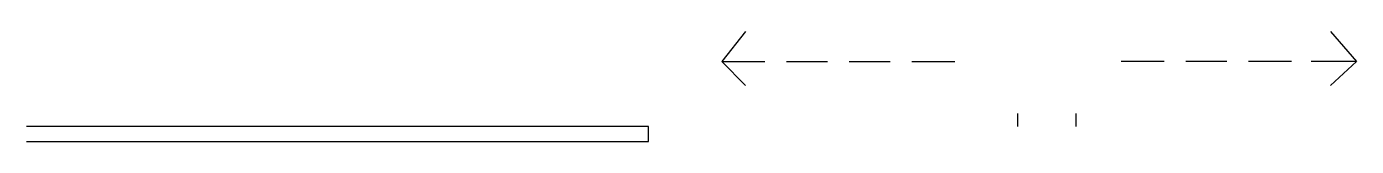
# Model space of a CAD drawing. Header units: metres. Extents: x 0 to 61, y 0 to 90.7.
# Drawn here: x 36.617 to 39.634, y 68.508 to 68.758 of the extents above; entities that cross this region are included whole.
import ezdxf

# ---------------------------------------------------------------- set-up
doc = ezdxf.new("R2010")
doc.units = ezdxf.units.M
doc.layers.add('MURO_REAL', color=7, linetype='Continuous')

msp = doc.modelspace()

# ---------------------------------------------------------------- linework, layer by layer
at = {"layer": 'MURO_REAL'}
for p, q in [((38.2482, 68.7575), (38.1943, 68.689)), ((39.5755, 68.7575), (39.6343, 68.689)), ((38.1943, 68.689), (38.2482, 68.6351)), ((38.1943, 68.689), (38.2922, 68.689)), ((38.3412, 68.689), (38.4343, 68.689)), ((38.4833, 68.689), (38.5763, 68.689)), ((38.6253, 68.689), (38.7233, 68.689)), ((39.1984, 68.689), (39.1004, 68.689)), ((39.3404, 68.689), (39.2473, 68.689)), ((39.4873, 68.689), (39.3894, 68.689)), ((39.6343, 68.689), (39.5314, 68.689)), ((39.6343, 68.689), (39.5755, 68.6351)), ((38.8653, 68.5714), (38.8653, 68.542)), ((38.9975, 68.5714), (38.9975, 68.542)), ((38.0278, 68.542), (36.6171, 68.542)), ((38.0278, 68.5078), (38.0278, 68.542)), ((36.6171, 68.5078), (38.0278, 68.5078))]:
    msp.add_line(p, q, dxfattribs=at)

doc.saveas('drawing.dxf')
